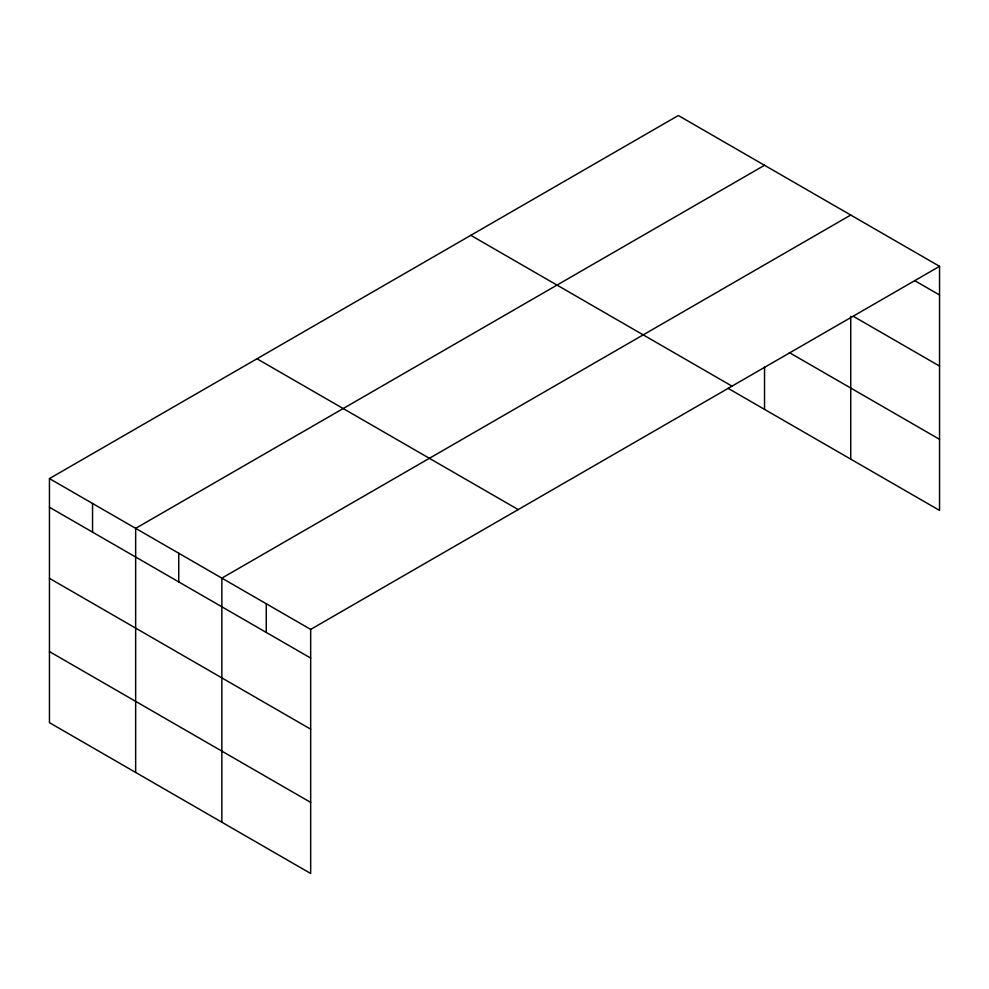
<?xml version="1.0" encoding="UTF-8"?>
<svg xmlns="http://www.w3.org/2000/svg" width="989" height="989" viewBox="0 0 989 989"><rect width="100%" height="100%" fill="white"/><g stroke="black" fill="none" stroke-linecap="round" stroke-linejoin="round"><path stroke-width="1.48" d="M939.55 266.325L678.33 115.515L49.45 478.589L49.45 722.675L310.67 873.485L310.67 629.4L939.55 266.325L939.55 510.411L727.953 388.257M764.534 165.274L135.654 528.361L135.654 772.446M850.738 215.046L221.857 578.132L221.857 822.218M914.738 280.666L939.55 294.994M853.346 316.319L939.55 366.078M789.346 352.603L939.55 439.326M470.801 235.32L732.021 386.143M256.979 358.772L518.199 509.582M49.45 478.589L310.67 629.4M49.45 507.258L310.67 658.068M49.45 578.342L310.67 729.165M49.45 651.59L310.67 802.4M850.738 316.332L850.738 459.131M764.534 367.018L764.534 409.359M266.264 603.76L266.264 632.441M178.749 553.247L178.749 581.915M92.546 503.475L92.546 532.144"/></g></svg>
